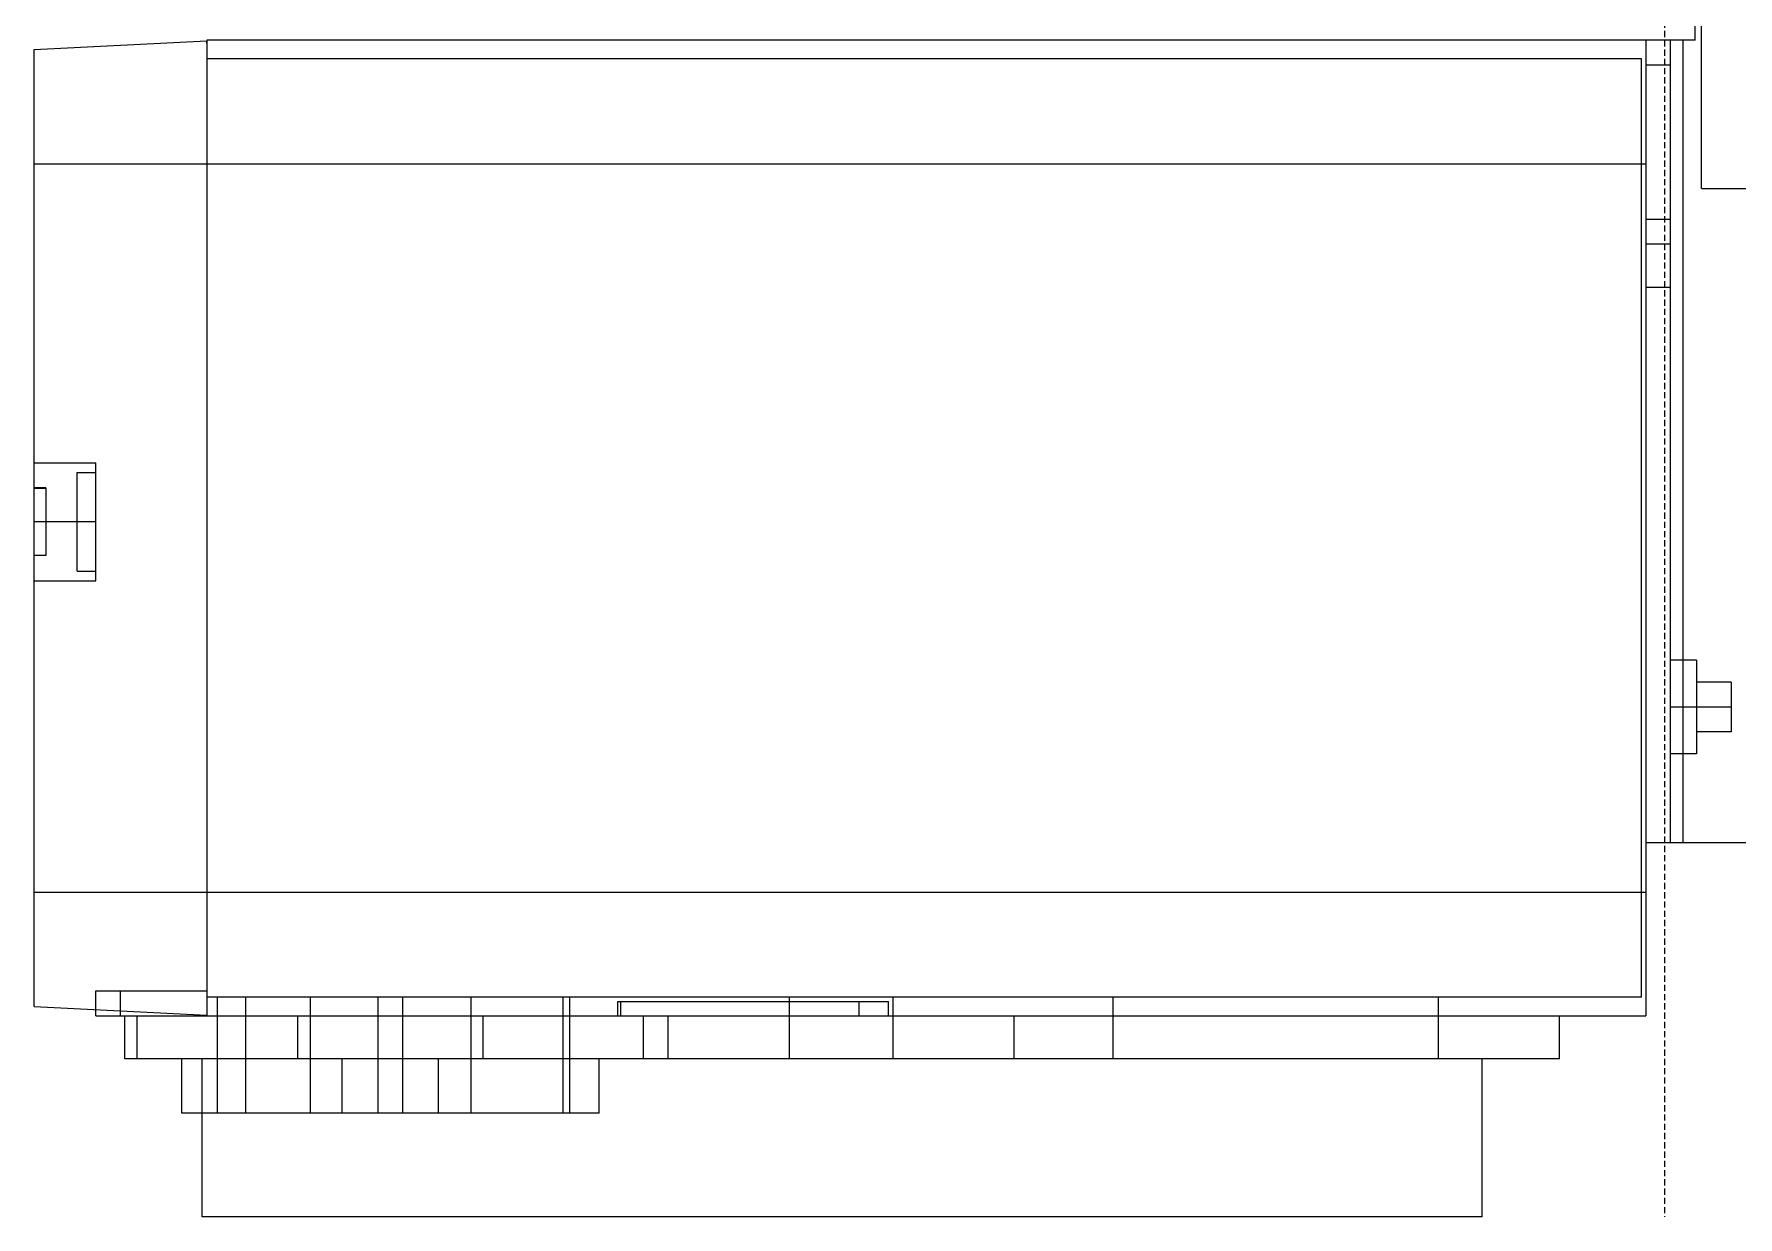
# Model space of a CAD drawing. Extents: x 0 to 271, y 0 to 689.
# Drawn here: x 9 to 147, y 0 to 95.8 of the extents above; entities that cross this region are included whole.
import ezdxf

# ---------------------------------------------------------------- set-up
doc = ezdxf.new("R2010")
doc.units = 0
doc.linetypes.add('DASHED', pattern=[0.75, 0.5, -0.25])
doc.layers.add('-15N-THT. THIẾT BỊ ĐÓNG MỞ', color=40, linetype='CONTINUOUS')

# ---------------------------------------------------------------- blocks, each defined once
blk = doc.blocks.new('06 - N - SC VSD CHIẾU HÔNG ATV630D30~D45N4')
at = {"layer": '-15N-THT. THIẾT BỊ ĐÓNG MỞ', "color": 6, "linetype": 'DASHED'}
blk.add_line((-130, 344.65), (-130, -344.65), dxfattribs=at)
at = {"layer": '-15N-THT. THIẾT BỊ ĐÓNG MỞ'}
for p, q in [((-127, -261.35), (-127, -236.35)), ((-127.5, -249.35), (-127.5, -237.35)), ((-262, -250.09), (-248, -249.4)), ((-248, -249.35), (-248, -328.35)), ((-127.5, -249.35), (-248, -249.35)), ((-248, -249.35), (-248, -249.35)), ((-248, -249.4), (-248, -249.4)), ((-248, -249.59), (-248, -249.4)), ((-131.5, -249.35), (-131.5, -249.35)), ((-131.5, -249.35), (-131.5, -328.35)), ((-129.5, -314.35), (-129.5, -249.35)), ((-129.5, -249.35), (-129.5, -249.35)), ((-128.5, -249.35), (-128.5, -314.35)), ((-127.5, -249.35), (-127.5, -249.35)), ((-262, -250.09), (-262, -250.09)), ((-262, -327.61), (-262, -250.09)), ((-248, -250.85), (-248, -250.85)), ((-131.85, -250.85), (-248, -250.85)), ((-131.85, -326.85), (-131.85, -250.85)), ((-131.85, -250.85), (-131.85, -250.85)), ((-131.5, -251.35), (-129.5, -251.35)), ((-262, -259.35), (-131.5, -259.35)), ((-262, -259.35), (-258, -259.35)), ((-258, -259.35), (-252, -259.35)), ((-252, -259.35), (-248, -259.35)), ((-127, -261.35), (0, -261.35)), ((-127, -261.35), (-127, -261.35)), ((-131.5, -263.85), (-131.5, -263.85)), ((-131.5, -263.85), (-129.5, -263.85)), ((-129.5, -263.85), (-129.5, -263.85)), ((-131.5, -265.85), (-129.5, -265.85)), ((-131.5, -269.35), (-131.5, -269.35)), ((-131.5, -269.35), (-129.5, -269.35)), ((-129.5, -269.35), (-129.5, -269.35)), ((-262, -283.58), (-257, -283.58)), ((-257, -293.12), (-257, -283.58)), ((-258.5, -292.35), (-258.5, -284.35)), ((-258.5, -284.35), (-257, -284.35)), ((-262, -285.61), (-262, -285.61)), ((-261.05, -285.61), (-262, -285.61)), ((-261.05, -285.66), (-262, -285.66)), ((-261.05, -285.61), (-261.05, -285.61)), ((-261.05, -285.61), (-261.05, -291.09)), ((-257, -288.35), (-262, -288.35)), ((-261.05, -291.08), (-262, -291.08)), ((-262, -291.09), (-262, -291.09)), ((-261.05, -291.09), (-262, -291.09)), ((-261.05, -291.09), (-261.05, -291.09)), ((-258.5, -292.35), (-257, -292.35)), ((-262, -293.12), (-257, -293.12)), ((-127.4, -299.55), (-129.5, -299.55)), ((-127.4, -299.55), (-127.4, -307.15)), ((-124.6, -301.35), (-127.4, -301.35)), ((-124.6, -301.35), (-124.6, -305.35)), ((-129.5, -303.35), (-124.6, -303.35)), ((-124.6, -305.35), (-127.4, -305.35)), ((-127.4, -307.15), (-129.5, -307.15)), ((-112.5, -314.35), (-131.5, -314.35)), ((-131.5, -314.35), (-131.5, -314.35)), ((-129.5, -314.35), (-129.5, -314.35)), ((-262, -318.35), (-131.5, -318.35)), ((-257, -328.35), (-257, -326.35)), ((-257, -326.35), (-257, -326.35)), ((-257, -326.35), (-248, -326.35)), ((-255, -328.35), (-255, -326.35)), ((-248, -326.35), (-248, -326.35)), ((-131.85, -326.85), (-248, -326.85)), ((-248, -326.85), (-248, -326.85)), ((-247.15, -336.25), (-247.15, -326.85)), ((-244.85, -336.25), (-244.85, -326.85)), ((-239.65, -326.85), (-239.65, -336.25)), ((-234.15, -336.25), (-234.15, -326.85)), ((-232.15, -336.25), (-232.15, -326.85)), ((-226.65, -326.85), (-226.65, -336.25)), ((-219.15, -336.25), (-219.15, -326.85)), ((-218.65, -326.85), (-218.65, -336.25)), ((-200.85, -331.85), (-200.85, -326.85)), ((-192.45, -331.85), (-192.45, -326.85)), ((-174.65, -326.85), (-174.65, -331.85)), ((-148.3, -331.85), (-148.3, -326.85)), ((-262, -327.61), (-248, -328.3)), ((-262, -327.61), (-262, -327.61)), ((-214.75, -327.2), (-192.81, -327.2)), ((-214.75, -328.35), (-214.75, -327.2)), ((-214.49, -328.35), (-214.49, -327.2)), ((-195.21, -328.35), (-195.21, -327.2)), ((-192.81, -328.35), (-192.81, -327.2)), ((-257, -328.35), (-257, -328.35)), ((-257, -328.35), (-131.5, -328.35)), ((-254.65, -331.85), (-254.65, -328.35)), ((-253.65, -331.85), (-253.65, -328.35)), ((-248, -328.35), (-248, -328.35)), ((-240.65, -331.85), (-240.65, -328.35)), ((-225.65, -331.85), (-225.65, -328.35)), ((-212.65, -331.85), (-212.65, -328.35)), ((-210.65, -331.85), (-210.65, -328.35)), ((-182.65, -331.85), (-182.65, -328.35)), ((-138.5, -331.85), (-138.5, -328.35)), ((-131.5, -328.35), (-131.5, -328.35)), ((-253.65, -331.85), (-254.65, -331.85)), ((-240.65, -331.85), (-253.65, -331.85)), ((-250.05, -336.25), (-250.05, -331.85)), ((-248.4, -344.65), (-248.4, -331.85)), ((-212.65, -331.85), (-240.65, -331.85)), ((-237.05, -336.25), (-237.05, -331.85)), ((-229.25, -336.25), (-229.25, -331.85)), ((-216.25, -336.25), (-216.25, -331.85)), ((-138.5, -331.85), (-212.65, -331.85)), ((-144.75, -344.65), (-144.75, -331.85)), ((-216.25, -336.25), (-250.05, -336.25)), ((-144.75, -344.65), (-248.4, -344.65))]:
    blk.add_line(p, q, dxfattribs=at)

msp = doc.modelspace()

# ---------------------------------------------------------------- block references
msp.add_blockref('06 - N - SC VSD CHIẾU HÔNG ATV630D30~D45N4', (271, 344.65))

doc.saveas('drawing.dxf')
